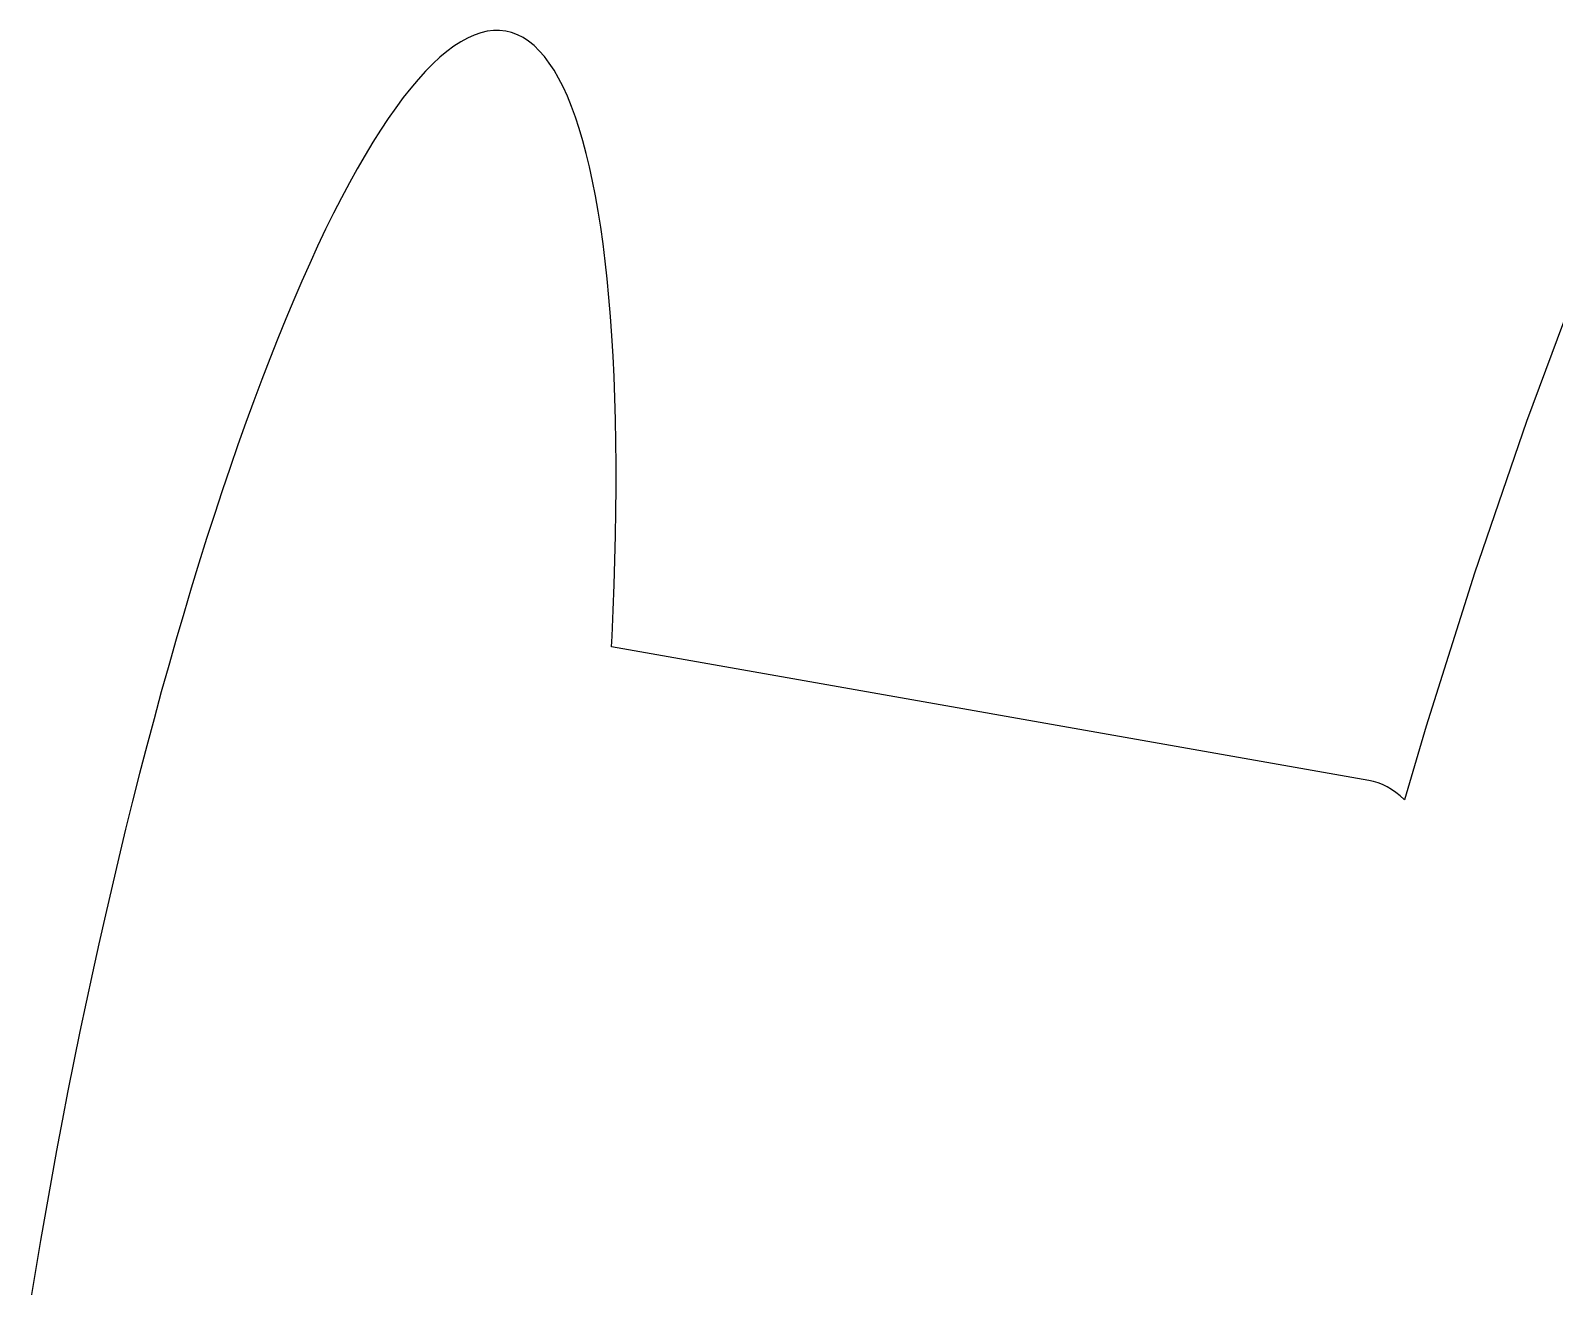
# Model space of a CAD drawing. Header units: metres. Extents: x -53 to 53, y -52 to 53.
# Drawn here: x -52.67 to -42.18, y 9.2 to 17.85 of the extents above; entities that cross this region are included whole.
import ezdxf

# ---------------------------------------------------------------- set-up
doc = ezdxf.new("R2010")
doc.units = ezdxf.units.M

msp = doc.modelspace()

# ---------------------------------------------------------------- linework, layer by layer
for p, q in [((-49.5289, 17.8486), (-49.5732, 17.8381)), ((-49.4854, 17.854), (-49.5289, 17.8486)), ((-49.4427, 17.8543), (-49.4854, 17.854)), ((-49.401, 17.8495), (-49.4427, 17.8543)), ((-49.3601, 17.8397), (-49.401, 17.8495)), ((-49.758, 17.7457), (-49.806, 17.71)), ((-49.7107, 17.7764), (-49.758, 17.7457)), ((-49.6641, 17.802), (-49.7107, 17.7764)), ((-49.6183, 17.8226), (-49.6641, 17.802)), ((-49.5732, 17.8381), (-49.6183, 17.8226)), ((-49.3201, 17.8248), (-49.3601, 17.8397)), ((-49.2811, 17.8049), (-49.3201, 17.8248)), ((-49.243, 17.7799), (-49.2811, 17.8049)), ((-49.206, 17.7499), (-49.243, 17.7799)), ((-49.1699, 17.7148), (-49.206, 17.7499)), ((-49.8546, 17.6694), (-49.9039, 17.6237)), ((-49.806, 17.71), (-49.8546, 17.6694)), ((-49.1349, 17.6748), (-49.1699, 17.7148)), ((-49.1009, 17.6298), (-49.1349, 17.6748)), ((-49.9537, 17.5732), (-50.0041, 17.5177)), ((-49.9039, 17.6237), (-49.9537, 17.5732)), ((-49.0681, 17.5799), (-49.1009, 17.6298)), ((-49.0363, 17.5251), (-49.0681, 17.5799)), ((-50.0551, 17.4574), (-50.1065, 17.3922)), ((-50.0041, 17.5177), (-50.0551, 17.4574)), ((-49.0056, 17.4653), (-49.0363, 17.5251)), ((-48.976, 17.4008), (-49.0056, 17.4653)), ((-50.1584, 17.3223), (-50.2108, 17.2475)), ((-50.1065, 17.3922), (-50.1584, 17.3223)), ((-48.9476, 17.3314), (-48.976, 17.4008)), ((-48.9204, 17.2573), (-48.9476, 17.3314)), ((-50.2108, 17.2475), (-50.2635, 17.1681)), ((-48.8944, 17.1785), (-48.9204, 17.2573)), ((-50.2635, 17.1681), (-50.3166, 17.084)), ((-48.8695, 17.095), (-48.8944, 17.1785)), ((-50.3166, 17.084), (-50.3701, 16.9953)), ((-48.8459, 17.0069), (-48.8695, 17.095)), ((-48.8235, 16.9142), (-48.8459, 17.0069)), ((-50.4239, 16.902), (-50.4779, 16.8043)), ((-50.3701, 16.9953), (-50.4239, 16.902)), ((-48.8023, 16.817), (-48.8235, 16.9142)), ((-50.4779, 16.8043), (-50.5322, 16.7021)), ((-48.7824, 16.7153), (-48.8023, 16.817)), ((-50.5322, 16.7021), (-50.5868, 16.5955)), ((-48.7638, 16.6093), (-48.7824, 16.7153)), ((-50.5868, 16.5955), (-50.6414, 16.4846)), ((-48.7464, 16.4989), (-48.7638, 16.6093)), ((-50.6414, 16.4846), (-50.6963, 16.3694)), ((-48.7303, 16.3843), (-48.7464, 16.4989)), ((-48.7156, 16.2655), (-48.7303, 16.3843)), ((-50.6963, 16.3694), (-50.7513, 16.2501)), ((-50.7513, 16.2501), (-50.8063, 16.1266)), ((-48.7021, 16.1426), (-48.7156, 16.2655)), ((-41.9847, 16.1953), (-42.3695, 15.16)), ((-50.8063, 16.1266), (-50.8614, 15.9992)), ((-48.69, 16.0156), (-48.7021, 16.1426)), ((-50.8614, 15.9992), (-50.9165, 15.8677)), ((-48.6791, 15.8847), (-48.69, 16.0156)), ((-50.9165, 15.8677), (-50.9716, 15.7324)), ((-48.6696, 15.7499), (-48.6791, 15.8847)), ((-48.6615, 15.6113), (-48.6696, 15.7499)), ((-50.9716, 15.7324), (-51.0266, 15.5933)), ((-51.0266, 15.5933), (-51.0815, 15.4505)), ((-48.6546, 15.4689), (-48.6615, 15.6113)), ((-51.0815, 15.4505), (-51.1364, 15.304)), ((-48.6492, 15.3229), (-48.6546, 15.4689)), ((-51.1364, 15.304), (-51.191, 15.1541)), ((-48.645, 15.1734), (-48.6492, 15.3229)), ((-51.191, 15.1541), (-51.2455, 15.0006)), ((-48.6422, 15.0204), (-48.645, 15.1734)), ((-42.3695, 15.16), (-42.7288, 14.1157)), ((-48.6408, 14.864), (-48.6422, 15.0204)), ((-51.2455, 15.0006), (-51.2998, 14.8438)), ((-51.2998, 14.8438), (-51.3538, 14.6838)), ((-48.6407, 14.7044), (-48.6408, 14.864)), ((-48.642, 14.5416), (-48.6407, 14.7044)), ((-51.3538, 14.6838), (-51.4076, 14.5206)), ((-51.4076, 14.5206), (-51.461, 14.3543)), ((-48.6446, 14.3757), (-48.642, 14.5416)), ((-51.461, 14.3543), (-51.5141, 14.185)), ((-48.6486, 14.2068), (-48.6446, 14.3757)), ((-51.5141, 14.185), (-51.5668, 14.0129)), ((-48.6539, 14.035), (-48.6486, 14.2068)), ((-42.7288, 14.1157), (-43.0623, 13.0628)), ((-51.5668, 14.0129), (-51.6191, 13.8381)), ((-48.6606, 13.8605), (-48.6539, 14.035)), ((-48.6686, 13.6833), (-48.6606, 13.8605)), ((-51.6191, 13.8381), (-51.6709, 13.6605)), ((-51.6709, 13.6605), (-51.7223, 13.4805)), ((-48.6725, 13.6086), (-48.6686, 13.6833)), ((-43.4568, 12.6889), (-48.6725, 13.6086)), ((-51.7223, 13.4805), (-51.7732, 13.2979)), ((-51.7732, 13.2979), (-51.8235, 13.1131)), ((-51.8235, 13.1131), (-51.8733, 12.926)), ((-43.0623, 13.0628), (-43.2095, 12.5551)), ((-51.8733, 12.926), (-51.9225, 12.7368)), ((-51.9225, 12.7368), (-51.9711, 12.5457)), ((-43.4244, 12.6819), (-43.4568, 12.6889)), ((-43.3925, 12.6721), (-43.4244, 12.6819)), ((-43.3611, 12.6597), (-43.3925, 12.6721)), ((-43.3302, 12.6446), (-43.3611, 12.6597)), ((-43.2999, 12.6269), (-43.3302, 12.6446)), ((-43.2702, 12.6066), (-43.2999, 12.6269)), ((-43.241, 12.5836), (-43.2702, 12.6066)), ((-51.9711, 12.5457), (-52.019, 12.3526)), ((-43.2124, 12.5581), (-43.241, 12.5836)), ((-43.2095, 12.5551), (-43.2124, 12.5581)), ((-52.019, 12.3526), (-52.0662, 12.1578)), ((-52.0662, 12.1578), (-52.1127, 11.9614)), ((-52.1127, 11.9614), (-52.1585, 11.7634)), ((-52.1585, 11.7634), (-52.2034, 11.564)), ((-52.2034, 11.564), (-52.2477, 11.3634)), ((-52.2477, 11.3634), (-52.291, 11.1615)), ((-52.291, 11.1615), (-52.3336, 10.9587)), ((-52.3336, 10.9587), (-52.3753, 10.7549)), ((-52.3753, 10.7549), (-52.416, 10.5503)), ((-52.416, 10.5503), (-52.4559, 10.345)), ((-52.4559, 10.345), (-52.4948, 10.1392)), ((-52.4948, 10.1392), (-52.5327, 9.93292)), ((-52.5327, 9.93292), (-52.5697, 9.72638)), ((-52.5697, 9.72638), (-52.6056, 9.51964)), ((-52.6056, 9.51964), (-52.6405, 9.31287)), ((-52.6405, 9.31287), (-52.6743, 9.10617))]:
    msp.add_line(p, q)

doc.saveas('drawing.dxf')
